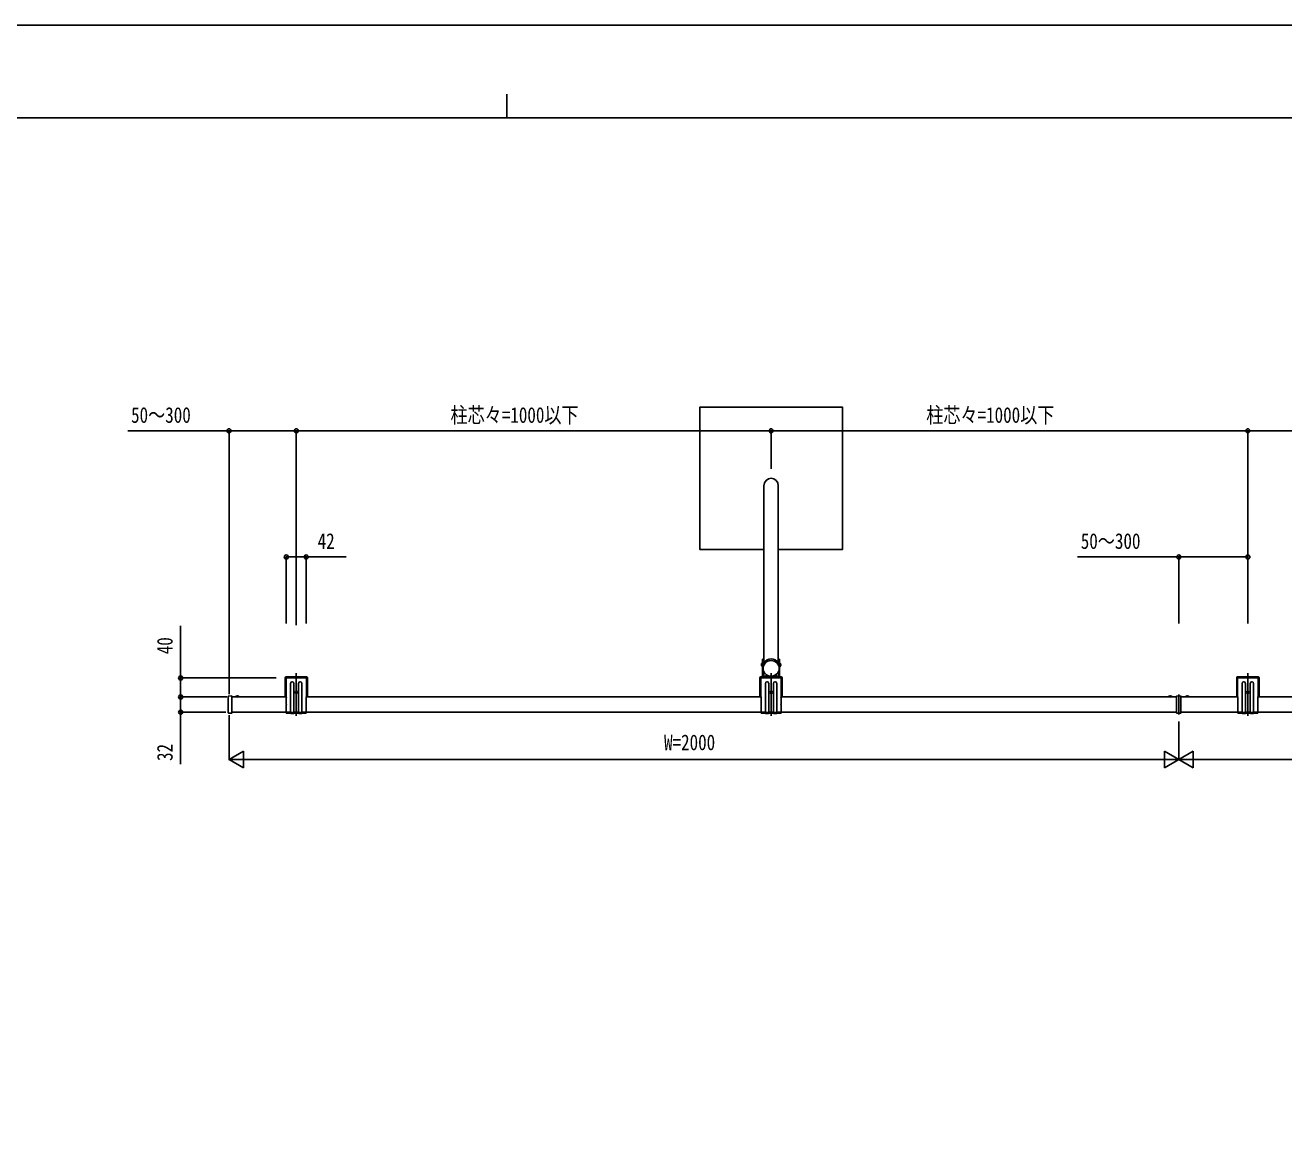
# Model space of a CAD drawing. Units: millimetres, scale not verified. Extents: x -4205 to 4205, y -2970 to 2970.
# Drawn here: x -1020 to 1631, y 614 to 2970 of the extents above; entities that cross this region are included whole.
import ezdxf
from ezdxf.enums import TextEntityAlignment as Align

# ---------------------------------------------------------------- set-up
doc = ezdxf.new("R2010")
doc.units = ezdxf.units.MM
doc.header["$LTSCALE"] = 16
for name, color, linetype in [('0-4_YKK_A1', 4, 'Continuous'), ('0-5_YKK_D', 6, 'Continuous'), ('0-6_YKK_ZWAK', 7, 'Continuous')]:
    doc.layers.add(name, color=color, linetype=linetype)
doc.styles.add('ＭＳ ゴシック', font='')
doc.styles.get('ＭＳ ゴシック').set_extended_font_data('MS Gothic')

msp = doc.modelspace()

# ---------------------------------------------------------------- linework, layer by layer
at = {"layer": '0-4_YKK_A1'}
for p, q in [((536.41, 1626.62), (536.41, 1999.95)), ((566.41, 1626.62), (566.41, 1999.95)), ((529.91, 1622.81), (533.41, 1622.81)), ((531.33, 1624.88), (533.19, 1623.95)), ((531.33, 1620.73), (533.19, 1621.66)), ((533.19, 1623.95), (533.8, 1622.81)), ((533.19, 1621.66), (533.8, 1622.81)), ((533.41, 1634.67), (533.41, 1597.41)), ((533.41, 1634.67), (535.91, 1634.67)), ((535.91, 1627.91), (533.41, 1627.91)), ((533.41, 1618.83), (533.41, 1626.78)), ((534.41, 1615.01), (534.41, 1618.89)), ((535.91, 1625.63), (535.91, 1634.67)), ((566.91, 1634.67), (566.91, 1625.63)), ((566.91, 1634.67), (569.41, 1634.67)), ((569.41, 1627.91), (566.91, 1627.91)), ((568.41, 1615.01), (568.41, 1618.89)), ((569.62, 1623.95), (569.01, 1622.81)), ((569.62, 1621.66), (569.01, 1622.81)), ((569.41, 1597.41), (569.41, 1634.67)), ((569.41, 1618.83), (569.41, 1626.78)), ((572.91, 1622.81), (569.41, 1622.81)), ((571.48, 1624.88), (569.62, 1623.95)), ((571.48, 1620.73), (569.62, 1621.66)), ((-472.1, 1595.41), (-472.1, 1557.41)), ((-427.1, 1597.41), (-470.1, 1597.41)), ((-470.1, 1594.41), (-470.1, 1555.41)), ((-428.1, 1595.41), (-469.1, 1595.41)), ((-448.6, 1514.91), (-448.6, 1604.91)), ((-448.6, 1514.91), (-448.6, 1604.91)), ((-427.1, 1555.41), (-427.1, 1594.41)), ((-425.1, 1557.41), (-425.1, 1595.41)), ((527.91, 1595.41), (527.91, 1557.41)), ((572.91, 1597.41), (529.91, 1597.41)), ((529.91, 1594.41), (529.91, 1555.41)), ((571.91, 1595.41), (530.91, 1595.41)), ((535.91, 1597.41), (535.91, 1608.26)), ((566.91, 1597.41), (535.91, 1597.41)), ((538.43, 1597.41), (546.38, 1597.41)), ((540.33, 1599.49), (541.26, 1597.62)), ((541.26, 1597.62), (542.41, 1597.01)), ((542.41, 1600.91), (542.41, 1597.41)), ((543.55, 1597.62), (542.41, 1597.01)), ((544.48, 1599.49), (543.55, 1597.62)), ((551.41, 1514.91), (551.41, 1604.91)), ((551.41, 1514.91), (551.41, 1604.91)), ((564.38, 1597.41), (556.43, 1597.41)), ((558.33, 1599.49), (559.26, 1597.62)), ((559.26, 1597.62), (560.4, 1597.01)), ((560.4, 1600.91), (560.4, 1597.41)), ((561.55, 1597.62), (560.4, 1597.01)), ((562.48, 1599.49), (561.55, 1597.62)), ((566.91, 1608.26), (566.91, 1597.41)), ((572.91, 1555.41), (572.91, 1594.41)), ((574.91, 1557.41), (574.91, 1595.41)), ((1531.9, 1595.41), (1531.9, 1557.41)), ((1576.9, 1597.41), (1533.9, 1597.41)), ((1533.9, 1594.41), (1533.9, 1555.41)), ((1575.9, 1595.41), (1534.9, 1595.41)), ((1555.4, 1514.91), (1555.4, 1604.91)), ((1555.4, 1514.91), (1555.4, 1604.91)), ((1576.9, 1555.41), (1576.9, 1594.41)), ((1578.9, 1557.41), (1578.9, 1595.41)), ((-460.6, 1520.91), (-460.6, 1583.61)), ((-453.6, 1583.61), (-453.6, 1520.91)), ((-443.6, 1583.61), (-443.6, 1520.91)), ((-436.6, 1520.91), (-436.6, 1583.61)), ((539.41, 1520.91), (539.41, 1583.61)), ((546.41, 1583.61), (546.41, 1520.91)), ((556.41, 1583.61), (556.41, 1520.91)), ((563.41, 1520.91), (563.41, 1583.61)), ((1543.4, 1520.91), (1543.4, 1583.61)), ((1550.4, 1583.61), (1550.4, 1520.91)), ((1560.4, 1583.61), (1560.4, 1520.91)), ((1567.4, 1520.91), (1567.4, 1583.61)), ((-592.1, 1555.73), (-592.1, 1522.09)), ((-584.41, 1557.14), (-591.16, 1556.73)), ((-584.1, 1556.16), (-584.1, 1556.84)), ((-584.1, 1521.66), (-584.1, 1556.16)), ((-584.1, 1554.91), (-469.6, 1554.91)), ((-577.3, 1555.42), (-567.9, 1555.42)), ((-577.3, 1554.91), (-577.3, 1555.42)), ((-577.3, 1554.91), (-567.9, 1554.91)), ((-574.6, 1554.91), (-570.6, 1554.91)), ((-567.9, 1554.91), (-567.9, 1555.42)), ((-469.6, 1554.91), (-472.1, 1557.41)), ((-469.6, 1554.91), (-469.6, 1554.62)), ((-469.6, 1553.19), (-469.6, 1539.62)), ((-469.6, 1538.19), (-469.6, 1520.91)), ((-425.1, 1557.41), (-427.6, 1554.91)), ((-427.6, 1554.91), (530.41, 1554.91)), ((-427.6, 1554.62), (-427.6, 1554.91)), ((-427.6, 1539.62), (-427.6, 1553.19)), ((-427.6, 1520.91), (-427.6, 1538.19)), ((530.41, 1554.91), (527.91, 1557.41)), ((530.41, 1554.91), (530.41, 1554.62)), ((530.41, 1553.19), (530.41, 1539.62)), ((530.41, 1538.19), (530.41, 1520.91)), ((574.91, 1557.41), (572.41, 1554.91)), ((572.41, 1554.91), (1405.4, 1554.91)), ((572.41, 1554.62), (572.41, 1554.91)), ((572.41, 1539.62), (572.41, 1553.19)), ((572.41, 1520.91), (572.41, 1538.19)), ((1387.2, 1555.42), (1396.6, 1555.42)), ((1387.2, 1554.91), (1387.2, 1555.42)), ((1387.2, 1554.91), (1396.6, 1554.91)), ((1389.9, 1554.91), (1393.9, 1554.91)), ((1396.6, 1554.91), (1396.6, 1555.42)), ((1405.4, 1556.7), (1405.4, 1555.9)), ((1409.9, 1557.16), (1405.59, 1556.89)), ((1409.9, 1560.11), (1409.9, 1517.71)), ((1409.9, 1556.16), (1409.9, 1521.66)), ((1534.4, 1554.91), (1414.4, 1554.91)), ((1432.6, 1555.42), (1423.2, 1555.42)), ((1423.2, 1554.91), (1423.2, 1555.42)), ((1432.6, 1554.91), (1423.2, 1554.91)), ((1425.8, 1557.06), (1426.75, 1555.11)), ((1429.9, 1554.91), (1425.9, 1554.91)), ((1430, 1557.06), (1429.05, 1555.11)), ((1432.6, 1554.91), (1432.6, 1555.42)), ((1534.4, 1554.91), (1531.9, 1557.41)), ((1534.4, 1554.91), (1534.4, 1554.62)), ((1534.4, 1553.19), (1534.4, 1539.62)), ((1534.4, 1538.19), (1534.4, 1520.91)), ((1578.9, 1557.41), (1576.4, 1554.91)), ((2443.4, 1554.91), (1576.4, 1554.91)), ((1576.4, 1554.62), (1576.4, 1554.91)), ((1576.4, 1539.62), (1576.4, 1553.19)), ((1576.4, 1520.91), (1576.4, 1538.19)), ((-584.41, 1520.68), (-591.16, 1521.09)), ((-584.1, 1522.91), (-469.6, 1522.91)), ((-584.1, 1520.98), (-584.1, 1521.66)), ((-459.6, 1522.91), (-469.6, 1522.91)), ((-469.6, 1520.91), (-460.6, 1520.91)), ((-454.6, 1519.91), (-459.6, 1519.91)), ((-458.6, 1521.91), (-455.6, 1521.91)), ((-454.6, 1522.91), (-442.6, 1522.91)), ((-443.6, 1520.91), (-453.6, 1520.91)), ((-442.6, 1519.91), (-437.6, 1519.91)), ((-441.6, 1521.91), (-438.6, 1521.91)), ((-427.6, 1522.91), (-437.6, 1522.91)), ((-436.6, 1520.91), (-427.6, 1520.91)), ((-427.6, 1522.91), (530.41, 1522.91)), ((540.41, 1522.91), (530.41, 1522.91)), ((530.41, 1520.91), (539.41, 1520.91)), ((545.41, 1519.91), (540.41, 1519.91)), ((541.41, 1521.91), (544.41, 1521.91)), ((545.41, 1522.91), (557.41, 1522.91)), ((556.41, 1520.91), (546.41, 1520.91)), ((557.41, 1519.91), (562.41, 1519.91)), ((558.41, 1521.91), (561.41, 1521.91)), ((572.41, 1522.91), (562.41, 1522.91)), ((563.41, 1520.91), (572.41, 1520.91)), ((572.41, 1522.91), (1405.4, 1522.91)), ((1405.59, 1520.92), (1409.9, 1520.66)), ((1409.9, 1520.66), (1409.9, 1521.66)), ((1414.22, 1520.92), (1409.9, 1520.66)), ((1534.4, 1522.91), (1414.4, 1522.91)), ((1414.4, 1521.92), (1414.4, 1521.12)), ((1544.4, 1522.91), (1534.4, 1522.91)), ((1534.4, 1520.91), (1543.4, 1520.91)), ((1549.4, 1519.91), (1544.4, 1519.91)), ((1545.4, 1521.91), (1548.4, 1521.91)), ((1549.4, 1522.91), (1561.4, 1522.91)), ((1560.4, 1520.91), (1550.4, 1520.91)), ((1561.4, 1519.91), (1566.4, 1519.91)), ((1562.4, 1521.91), (1565.4, 1521.91)), ((1576.4, 1522.91), (1566.4, 1522.91)), ((1567.4, 1520.91), (1576.4, 1520.91)), ((2443.4, 1522.91), (1576.4, 1522.91))]:
    msp.add_line(p, q, dxfattribs=at)
for points in [[(566.41, 1865.48), (701.41, 1865.48), (701.41, 2165.48), (401.41, 2165.48), (401.41, 1865.48), (536.41, 1865.48)], [(-574.7, 1557.06), (-573.75, 1555.11), (-572.6, 1554.5)], [(-570.5, 1557.06), (-571.45, 1555.11), (-572.6, 1554.5)], [(1389.8, 1557.06), (1390.75, 1555.11), (1391.9, 1554.5)], [(1394, 1557.06), (1393.05, 1555.11), (1391.9, 1554.5)], [(1405.4, 1555.9), (1405.4, 1521.92), (1405.4, 1521.12)], [(1409.9, 1556.16), (1409.9, 1557.16), (1414.22, 1556.89)], [(1414.4, 1556.7), (1414.4, 1555.9), (1414.4, 1521.92)]]:
    msp.add_lwpolyline(points, dxfattribs=at)
for centre in [(-448.6, 1564.61), (551.41, 1564.61), (1555.4, 1564.61)]:
    msp.add_circle(centre, 2.25, dxfattribs=at)
for centre, radius, start, end in [((536.21, 1622.81), 5.3, 126.68934, 233.31066), ((533.13, 1626.78), 0.274, 0, 127.71409), ((533.13, 1618.83), 0.274, 232.28591, 0), ((569.68, 1626.78), 0.274, 52.28591, 180), ((569.68, 1618.83), 0.274, 180, 307.71409), ((566.61, 1622.81), 5.3, 306.68934, 53.31066), ((-470.1, 1595.41), 2, 90, 180), ((-469.1, 1594.41), 1, 90, 180), ((-428.1, 1594.41), 1, 0, 90), ((-427.1, 1595.41), 2, 0, 90), ((529.91, 1595.41), 2, 90, 180), ((530.91, 1594.41), 1, 90, 180), ((542.41, 1594.61), 5.3, 36.68934, 143.31066), ((538.43, 1597.68), 0.274, 142.28591, 270), ((546.38, 1597.68), 0.274, 270, 37.71409), ((560.4, 1594.61), 5.3, 36.68934, 143.31066), ((556.43, 1597.68), 0.274, 142.28591, 270), ((564.38, 1597.68), 0.274, 270, 37.71409), ((571.91, 1594.41), 1, 0, 90), ((572.91, 1595.41), 2, 0, 90), ((1533.9, 1595.41), 2, 90, 180), ((1534.9, 1594.41), 1, 90, 180), ((1575.9, 1594.41), 1, 0, 90), ((1576.9, 1595.41), 2, 0, 90), ((-457.1, 1583.61), 3.5, 0, 180), ((-440.1, 1583.61), 3.5, 0, 180), ((542.91, 1583.61), 3.5, 0, 180), ((559.91, 1583.61), 3.5, 0, 180), ((1546.9, 1583.61), 3.5, 0, 180), ((1563.9, 1583.61), 3.5, 0, 180), ((-591.1, 1555.73), 1, 93.5, 180), ((-584.4, 1556.84), 0.3, 0, 93.5), ((-572.6, 1550.86), 6.55, 44.12696, 135.87304), ((-470.3, 1553.91), 1, 314.427, 45.573), ((-470.3, 1538.91), 1, 314.427, 45.573), ((-426.9, 1553.91), 1, 134.427, 225.573), ((-426.9, 1538.91), 1, 134.427, 225.573), ((529.71, 1553.91), 1, 314.427, 45.573), ((529.71, 1538.91), 1, 314.427, 45.573), ((573.11, 1553.91), 1, 134.427, 225.573), ((573.11, 1538.91), 1, 134.427, 225.573), ((1391.9, 1550.86), 6.55, 44.12696, 135.87304), ((1405.6, 1556.7), 0.2, 93.5, 180), ((1414.2, 1556.7), 0.2, 0, 86.5), ((1427.9, 1550.86), 6.55, 44.12696, 135.87304), ((1533.7, 1553.91), 1, 314.427, 45.573), ((1533.7, 1538.91), 1, 314.427, 45.573), ((1577.1, 1553.91), 1, 134.427, 225.573), ((1577.1, 1538.91), 1, 134.427, 225.573), ((-591.1, 1522.09), 1, 180, 266.5), ((-584.4, 1520.98), 0.3, 266.5, 0), ((-459.6, 1520.91), 1, 180, 270), ((-458.6, 1522.91), 1, 180, 270), ((-455.6, 1522.91), 1, 270, 0), ((-454.6, 1520.91), 1, 270, 0), ((-442.6, 1520.91), 1, 180, 270), ((-441.6, 1522.91), 1, 180, 270), ((-438.6, 1522.91), 1, 270, 0), ((-437.6, 1520.91), 1, 270, 0), ((540.41, 1520.91), 1, 180, 270), ((541.41, 1522.91), 1, 180, 270), ((544.41, 1522.91), 1, 270, 0), ((545.41, 1520.91), 1, 270, 0), ((557.41, 1520.91), 1, 180, 270), ((558.41, 1522.91), 1, 180, 270), ((561.41, 1522.91), 1, 270, 0), ((562.41, 1520.91), 1, 270, 0), ((1405.6, 1521.12), 0.2, 180, 266.5), ((1414.2, 1521.12), 0.2, 273.5, 0), ((1544.4, 1520.91), 1, 180, 270), ((1545.4, 1522.91), 1, 180, 270), ((1548.4, 1522.91), 1, 270, 0), ((1549.4, 1520.91), 1, 270, 0), ((1561.4, 1520.91), 1, 180, 270), ((1562.4, 1522.91), 1, 180, 270), ((1565.4, 1522.91), 1, 270, 0), ((1566.4, 1520.91), 1, 270, 0)]:
    msp.add_arc(centre, radius, start, end, dxfattribs=at)
for centre, major_axis, ratio, start_param, end_param in [((551.41, 1999.95), (0, 15.53), 0.965873, 4.712389, 7.8539816), ((551.41, 1618.89), (17, 0), 0.965882, 6.2831853, 9.424778)]:
    msp.add_ellipse(centre, major_axis=major_axis, ratio=ratio, start_param=start_param, end_param=end_param, dxfattribs=at)
msp.add_ellipse((551.41, 1615.01), major_axis=(17, 0), ratio=0.965882, dxfattribs=at)
at = {"layer": '0-5_YKK_D'}
for p, q in [((-590.1, 1560.75), (-590.1, 2116.48)), ((-448.6, 1705.87), (-448.6, 2116.48)), ((-448.59, 2035.48), (-448.59, 2116.48)), ((-448.59, 2115.48), (551.41, 2115.48)), ((551.41, 2035.48), (551.41, 2116.48)), ((551.41, 2035.48), (551.41, 2116.48)), ((1555.4, 2115.48), (551.41, 2115.48)), ((1555.4, 2035.48), (1555.4, 2116.48)), ((1555.4, 1710.91), (1555.4, 2116.48)), ((1555.4, 2115.48), (2464.4, 2115.48)), ((-469.6, 1709.91), (-469.6, 1850.91)), ((-427.6, 1709.91), (-427.6, 1850.91)), ((1409.9, 1709.91), (1409.9, 1850.91)), ((1555.4, 1709.91), (1555.4, 1850.91)), ((-490.6, 1594.91), (-693.1, 1594.91)), ((-652.1, 1554.91), (-693.1, 1554.91)), ((-594.67, 1554.91), (-693.1, 1554.91)), ((-596.69, 1522.91), (-693.1, 1522.91)), ((-590.1, 1516.91), (-590.1, 1421.91)), ((1409.9, 1502.91), (1409.9, 1421.91)), ((1409.9, 1502.91), (1409.9, 1421.91)), ((-590.1, 1422.91), (-559.78, 1440.41)), ((-559.78, 1405.41), (-559.78, 1440.41)), ((1409.9, 1422.91), (1379.59, 1440.41)), ((1379.59, 1440.41), (1379.59, 1405.41)), ((1409.9, 1422.91), (1440.22, 1440.41)), ((1440.22, 1405.41), (1440.22, 1440.41)), ((-590.1, 1422.91), (-559.78, 1405.41)), ((-590.1, 1422.91), (-529.47, 1422.91)), ((-555.1, 1422.91), (1374.9, 1422.91)), ((1409.9, 1422.91), (1349.28, 1422.91)), ((1409.9, 1422.91), (1379.59, 1405.41)), ((1409.9, 1422.91), (1440.22, 1405.41)), ((1409.9, 1422.91), (1470.53, 1422.91)), ((3374.9, 1422.91), (1444.9, 1422.91))]:
    msp.add_line(p, q, dxfattribs=at)
for points in [[(-448.6, 2115.48), (-590.1, 2115.48), (-803.5, 2115.48)], [(-469.6, 1849.91), (-427.6, 1849.91), (-343.8, 1849.91)], [(1555.4, 1849.91), (1409.9, 1849.91), (1196.5, 1849.91)], [(-692.1, 1554.91), (-692.1, 1594.91), (-692.1, 1704.71)], [(-692.1, 1554.91), (-692.1, 1522.91), (-692.1, 1413.11)]]:
    msp.add_lwpolyline(points, dxfattribs=at)
for centre in [(-590.1, 2115.48), (-448.6, 2115.48), (-448.59, 2115.48), (551.41, 2115.48), (551.41, 2115.48), (1555.4, 2115.48), (1555.4, 2115.48), (-469.6, 1849.91), (-427.6, 1849.91), (1409.9, 1849.91), (1555.4, 1849.91), (-692.1, 1594.91), (-692.1, 1554.91), (-692.1, 1554.91), (-692.1, 1522.91)]:
    msp.add_circle(centre, 4.25, dxfattribs=at)
at = {"layer": '0-6_YKK_ZWAK'}
for p, q in [((-4.98, 2825), (-4.98, 2775)), ((3895.02, 2775), (-3904.98, 2775))]:
    msp.add_line(p, q, dxfattribs=at)
msp.add_lwpolyline([(-4205, -2970), (4205, -2970), (4205, 2970), (-4205, 2970)], close=True, dxfattribs=at)

# ---------------------------------------------------------------- texts
at = {"layer": '0-5_YKK_D', "style": 'ＭＳ ゴシック', "width": 0.8}
for s, p in [('50～300', (-796.5, 2122.48)), ('柱芯々=1000以下', (-123.79, 2122.48)), ('柱芯々=1000以下', (878.2, 2122.48)), ('42', (-403.6, 1856.91)), ('50～300', (1203.5, 1856.91)), ('W=2000', (325.9, 1432.91))]:
    msp.add_text(s, height=32.99, dxfattribs=at).set_placement(p, align=Align.BOTTOM_LEFT)
for s, p in [('40', (-699.1, 1644.91)), ('32', (-699.1, 1420.11))]:
    msp.add_text(s, height=32.99, rotation=90, dxfattribs=at).set_placement(p, align=Align.BOTTOM_LEFT)

doc.saveas('drawing.dxf')
